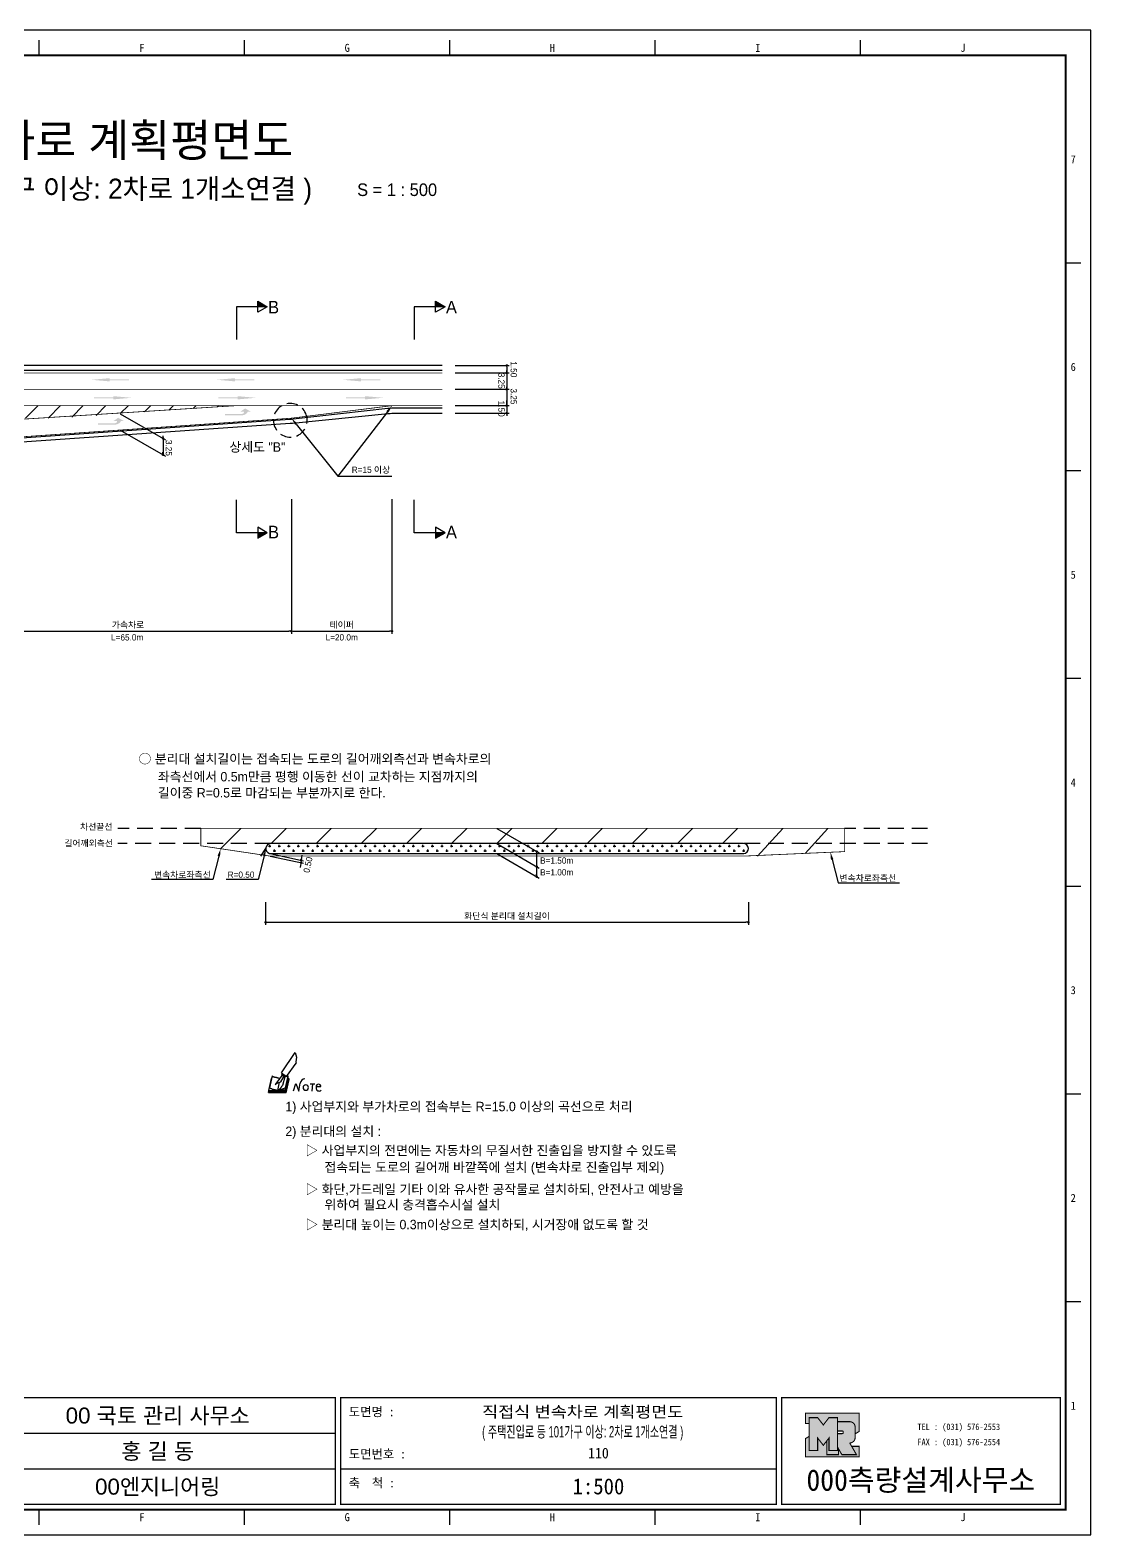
# Model space of a CAD drawing. Header units: millimetres. Extents: x 473 to 897, y 8 to 307.
# Drawn here: x 685.6 to 896.6, y 7.6 to 306.9 of the extents above; entities that cross this region are included whole.
import ezdxf
from ezdxf.enums import TextEntityAlignment as Align

# ---------------------------------------------------------------- set-up
doc = ezdxf.new("R2010")
doc.units = ezdxf.units.MM
doc.linetypes.add('HIDDEN', pattern=[9.525, 6.35, -3.175])
for name, color, linetype in [('CC-GSTR-0004', 4, 'Continuous'), ('CM-LANE-0030', 30, 'Continuous'), ('CZ-DIMT-0002', 7, 'Continuous'), ('CZ-LIN1-0007', 7, 'Continuous'), ('CZ-LIN2-0003', 3, 'Continuous'), ('CZ-LINE-0001', 7, 'Continuous'), ('CZ-TEXT-BOX0', 7, 'Continuous'), ('TITLE', 7, 'Continuous')]:
    doc.layers.add(name, color=color, linetype=linetype)
doc.styles.add('견고딕', font='arial.ttf')
doc.styles.add('돋움', font='')
doc.styles.add('돋음체', font='')
doc.styles.get('돋움').set_extended_font_data('Dotum')
doc.styles.get('돋음체').set_extended_font_data('DotumChe')

# ---------------------------------------------------------------- blocks, each defined once
blk = doc.blocks.new('note')
for p, q in [((0.85, 3.5), (3.53, 7.57)), ((3.53, 7.57), (3.8, 6.64)), ((3.8, 6.64), (3.69, 5.72)), ((1, 3.1), (0.75, 2.77)), ((0.85, 3.5), (1.8, 2.79)), ((1, 3.4), (0.85, 3.21)), ((0.85, 3.21), (1.52, 2.71)), ((1.8, 2.79), (3.74, 5.46)), ((3.69, 5.72), (3.74, 5.46)), ((-1.24, 2.36), (-1.77, 0)), ((-1.77, 0), (1.77, 0)), ((-1.77, 0), (-1.77, -0.3)), ((-1.53, 0.52), (-1.55, 0.54)), ((-1.01, 2.9), (-1.53, 0.52)), ((-1.48, 0.48), (-1.53, 0.52)), ((-1.43, 0.44), (-1.48, 0.48)), ((-1.38, 0.41), (-1.43, 0.44)), ((-1.33, 0.4), (-1.38, 0.41)), ((-1.27, 0.37), (-1.33, 0.4)), ((-1.22, 0.35), (-1.27, 0.37)), ((-1.13, 2.36), (-1.24, 2.36)), ((-1.17, 0.33), (-1.22, 0.35)), ((-1.12, 0.32), (-1.17, 0.33)), ((-1.02, 0.25), (-1.12, 0.32)), ((-0.97, 0.22), (-1.02, 0.25)), ((-1, 2.9), (-1.01, 2.9)), ((-0.98, 2.85), (-1, 2.9)), ((-0.95, 2.8), (-0.98, 2.85)), ((-0.93, 0.21), (-0.97, 0.22)), ((-0.9, 2.75), (-0.95, 2.8)), ((-0.88, 0.19), (-0.93, 0.21)), ((-0.85, 2.72), (-0.9, 2.75)), ((-0.8, 0.18), (-0.88, 0.19)), ((-0.79, 2.69), (-0.85, 2.72)), ((-0.75, 0.17), (-0.8, 0.18)), ((-0.74, 2.68), (-0.79, 2.69)), ((-0.7, 0.16), (-0.75, 0.17)), ((-0.69, 2.65), (-0.74, 2.68)), ((-0.64, 0.15), (-0.7, 0.16)), ((-0.64, 2.65), (-0.69, 2.65)), ((-0.59, 2.63), (-0.64, 2.65)), ((-0.58, 0.14), (-0.64, 0.15)), ((-0.54, 2.62), (-0.59, 2.63)), ((-0.53, 0.13), (-0.58, 0.14)), ((-0.48, 2.61), (-0.54, 2.62)), ((-0.48, 0.12), (-0.53, 0.13)), ((-0.43, 2.61), (-0.48, 2.61)), ((-0.43, 0.11), (-0.48, 0.12)), ((0.75, 2.77), (-0.46, 1.16)), ((0.37, 2.24), (-0.46, 1.16)), ((-0.46, 1.16), (-0.08, 1.47)), ((-0.38, 2.59), (-0.43, 2.61)), ((-0.38, 0.08), (-0.43, 0.11)), ((-0.33, 2.59), (-0.38, 2.59)), ((-0.29, 0.06), (-0.38, 0.08)), ((-0.27, 2.58), (-0.33, 2.59)), ((-0.23, 0.05), (-0.29, 0.06)), ((-0.22, 2.57), (-0.27, 2.58)), ((-0.16, 0.04), (-0.23, 0.05)), ((-0.17, 2.56), (-0.22, 2.57)), ((-0.12, 2.55), (-0.17, 2.56)), ((-0.11, 0.03), (-0.16, 0.04)), ((-0.07, 2.53), (-0.12, 2.55)), ((-0.04, 0.02), (-0.11, 0.03)), ((-0.08, 1.47), (0.72, 1.75)), ((-0.01, 2.51), (-0.07, 2.53)), ((-0.05, -0.3), (-0.05, 0)), ((0, 0), (-0.04, 0.02)), ((0.04, 2.5), (-0.01, 2.51)), ((0.37, 1.63), (0, 0)), ((0, 0), (1.6, 0.53)), ((0, 0), (1.65, 0.18)), ((0, 0.01), (0.06, 0.04)), ((0, -0.3), (0, 0)), ((0.09, 2.48), (0.04, 2.5)), ((0.05, -0.3), (0.05, 0)), ((0.06, 0.04), (0.11, 0.07)), ((0.14, 2.48), (0.09, 2.48)), ((0.11, 0.07), (0.16, 0.09)), ((0.2, 2.47), (0.14, 2.48)), ((0.16, 0.09), (0.21, 0.12)), ((0.26, 2.43), (0.18, 2.46)), ((0.21, 0.12), (0.27, 0.14)), ((0.34, 2.4), (0.26, 2.43)), ((0.27, 0.14), (0.36, 0.19)), ((0.45, 2.37), (0.34, 2.4)), ((0.36, 0.19), (0.41, 0.22)), ((0.41, 0.22), (0.46, 0.27)), ((0.46, 0.27), (0.51, 0.3)), ((0.51, 0.3), (0.56, 0.34)), ((0.56, 0.34), (0.6, 0.4)), ((0.6, 0.4), (0.64, 0.45)), ((0.64, 0.45), (0.67, 0.51)), ((0.67, 0.51), (0.74, 0.58)), ((0.72, 1.75), (1.16, 2.53)), ((0.74, 0.58), (0.79, 0.63)), ((0.79, 0.63), (0.83, 0.68)), ((0.83, 0.68), (0.86, 0.73)), ((0.86, 0.73), (0.89, 0.79)), ((0.89, 0.84), (0.92, 0.89)), ((0.89, 0.79), (0.89, 0.84)), ((0.92, 0.89), (0.96, 0.95)), ((0.96, 0.95), (1.01, 0.97)), ((1.47, 2.74), (1.01, 0.97)), ((1.16, 2.53), (1.37, 2.82)), ((2.13, 2.84), (1.44, 2.63)), ((1.52, 2.71), (1.66, 2.9)), ((1.6, 0.53), (2.13, 2.84)), ((1.65, 0.18), (2.19, 2.48)), ((1.77, 0), (2.3, 2.36)), ((1.77, -0.3), (2.3, 2.07)), ((1.77, -0.38), (2.3, 1.99)), ((1.77, -0.44), (2.3, 1.93)), ((1.77, 0), (1.77, -0.3)), ((2.19, 2.48), (2.04, 2.47)), ((2.3, 2.36), (2.16, 2.36)), ((2.3, 2.36), (2.3, 2.07)), ((3.21, -0.08), (3.68, 1.4)), ((3.68, 1.4), (4.26, -0.14)), ((4.26, -0.14), (4.56, 1.44)), ((6.55, 1.34), (7.46, 1.34)), ((7.01, 1.34), (6.87, -0.11)), ((7.71, 0.77), (7.71, 0.55)), ((7.71, 0.77), (8.67, 0.77)), ((-1.77, -0.3), (1.77, -0.3)), ((-1.77, -0.43), (-1.77, -0.3)), ((-1.77, -0.37), (1.77, -0.37)), ((-1.77, -0.43), (1.77, -0.43))]:
    blk.add_line(p, q)
for centre, major_axis, start_param, end_param in [((0.4, 2.31), (0.0702, 0.0702), 3.283946, 6.425539), ((5.68, 1.23), (-0.806, 0.806), -0.591174, 0.597824), ((5.66, 0.58), (-0.378, 0.378), 3.926991, 10.210176), ((8.3, 0.49), (0.422, 0.422), 2.265602, 4.634911), ((8.19, 0.77), (-0.342, 0.342), 3.926991, 7.068583)]:
    blk.add_ellipse(centre, major_axis=major_axis, ratio=1, start_param=start_param, end_param=end_param)
blk = doc.blocks.new('_Dot')
at = {"color": 0, "linetype": 'ByBlock', "lineweight": -2}
blk.add_line((-0.5, 0), (-1, 0), dxfattribs=at)
at = {"color": 0, "linetype": 'ByBlock', "const_width": 0.5}
blk.add_lwpolyline([(-0.25, 0, 1), (0.25, 0, 1)], format="xyb", close=True, dxfattribs=at)

msp = doc.modelspace()

# ---------------------------------------------------------------- hatches: boundary and pattern name
at = {"layer": 'CM-LANE-0030'}
h = msp.add_hatch(dxfattribs=at)
h.set_pattern_fill('ANSI31', color=30, style=0)
h.set_pattern_definition([(45, (469.8626, 1.407), (-2.245064, 2.245064), [])])
h.paths.add_polyline_path([(690.56, 229.73), (726.67, 232.23), (617.86, 232.23), (633.21, 229.93, -0.015132), (634.3, 229.73), (636.24, 229.73, 0.001024), (636.16, 229.75, -0.857281), (636.32, 230.73), (683.3, 230.73, -0.966023), (683.33, 229.73), (683.32, 229.73)])
at = {"layer": 'CZ-LIN1-0007'}
for points in [[(701.47, 237.69), (701.47, 237.48), (705.29, 237.48), (705.29, 237.26), (701.47, 237.26), (701.47, 237.05), (697.82, 237.37)], [(726.39, 237.69), (726.39, 237.48), (730.22, 237.48), (730.22, 237.26), (726.39, 237.26), (726.39, 237.05), (722.74, 237.37)], [(751.46, 237.69), (751.46, 237.48), (755.29, 237.48), (755.29, 237.26), (751.46, 237.26), (751.46, 237.05), (747.81, 237.37)], [(702.18, 234.11), (702.18, 233.9), (698.35, 233.9), (698.35, 233.69), (702.18, 233.69), (702.18, 233.47), (705.83, 233.79)], [(726.92, 234.11), (726.92, 233.9), (723.1, 233.9), (723.1, 233.69), (726.92, 233.69), (726.92, 233.47), (730.57, 233.79)], [(752.27, 234.11), (752.27, 233.9), (748.45, 233.9), (748.45, 233.69), (752.27, 233.69), (752.27, 233.47), (755.92, 233.79)], [(727.91, 230.32, 0.267976), (728.94, 231.01), (729.57, 231.01), (728.4, 231.67), (727.45, 231.02), (728.15, 231.01, -0.504994), (727.84, 230.59), (724.37, 230.58), (724.38, 230.3)], [(702.66, 228.46, 0.267976), (703.69, 229.15), (704.32, 229.15), (703.15, 229.81), (702.21, 229.16), (702.9, 229.15, -0.504994), (702.59, 228.74), (699.13, 228.72), (699.13, 228.44)]]:
    msp.add_hatch(color=256, dxfattribs=at).paths.add_polyline_path(points)
at = {"layer": 'CZ-LIN2-0003'}
h = msp.add_hatch(dxfattribs=at)
h.set_pattern_fill('CROSS', color=256, scale=0.15, style=0)
h.set_pattern_definition([(0, (400.6267, -313.5342), (0.9525, 0.9525), [0.47625, -1.42875]), (90, (400.8648, -313.7723), (-0.9525, 0.9525), [0.47625, -1.42875])])
h.paths.add_polyline_path([(733.53, 145.11, 0.857281), (733.23, 143.16, -0.001024), (733.38, 143.11), (827.5, 143.11, 1), (827.5, 145.11)])
at = {"layer": 'CZ-LINE-0001'}
for points in [[(730.91, 253), (730.91, 251.9), (732.81, 251.9)], [(766.29, 253), (766.29, 251.9), (768.19, 251.9)], [(732.81, 206.95), (730.91, 206.95), (730.91, 205.85)], [(768.19, 206.95), (766.29, 206.95), (766.29, 205.85)]]:
    msp.add_hatch(color=256, dxfattribs=at).paths.add_polyline_path(points)
at = {"layer": 'TITLE', "ltscale": 150}
h = msp.add_hatch(color=8, dxfattribs=at)
edge = h.paths.add_edge_path()
edge.add_line((850.55, 31.8), (839.88, 31.8))
edge.add_line((839.88, 31.8), (839.88, 29.72))
edge.add_line((839.88, 29.72), (840.59, 29.72))
edge.add_line((840.59, 29.72), (840.59, 30.89))
edge.add_line((840.59, 30.89), (842.28, 30.89))
edge.add_line((842.28, 30.89), (843.41, 29.44))
edge.add_line((843.41, 29.44), (844.53, 30.89))
edge.add_line((844.53, 30.89), (846.23, 30.89))
edge.add_line((846.23, 30.89), (846.23, 30.09))
edge.add_line((846.23, 30.09), (848.66, 30.09))
edge.add_arc((848.66, 29.02), 1.07, 0, 90, ccw=False)
edge.add_line((849.73, 29.02), (849.73, 27.66))
edge.add_line((849.73, 27.66), (850.55, 28.16))
edge.add_line((850.55, 28.16), (850.55, 31.8))
h.paths.add_polyline_path([(844.09, 26.27), (843.41, 25.39), (842.28, 26.84), (842.28, 24.33), (840.59, 24.33), (840.59, 27.18), (839.88, 26.74), (839.88, 23.11), (850.55, 23.11), (850.55, 25.19), (849.05, 25.19), (850, 23.53), (847.1, 23.53), (846.4, 24.74), (846.4, 23.53), (844.09, 23.53)])
msp.add_hatch(color=5, dxfattribs=at).paths.add_polyline_path([(846.23, 30.89), (844.53, 30.89), (843.41, 29.44), (842.28, 30.89), (840.59, 30.89), (840.59, 24.33), (842.28, 24.33), (842.28, 26.84), (843.41, 25.39), (844.53, 26.84), (844.53, 24.33), (846.23, 24.33)])
h = msp.add_hatch(color=161, dxfattribs=at)
edge = h.paths.add_edge_path()
edge.add_arc((848.66, 29.02), 1.07, 360, 450)
edge.add_line((848.66, 30.09), (846.23, 30.09))
edge.add_line((846.23, 30.09), (846.23, 28.24))
edge.add_line((846.23, 28.24), (847.22, 28.24))
edge.add_arc((847.22, 28.13), 0.113, 0, 90, ccw=False)
edge.add_line((847.33, 28.13), (847.33, 27.82))
edge.add_arc((847.22, 27.82), 0.113, 270, 360, ccw=False)
edge.add_line((847.22, 27.7), (846.23, 27.7))
edge.add_line((846.23, 27.7), (846.23, 24.33))
edge.add_line((846.23, 24.33), (844.53, 24.33))
edge.add_line((844.53, 24.33), (844.53, 26.84))
edge.add_line((844.53, 26.84), (844.09, 26.27))
edge.add_line((844.09, 26.27), (844.09, 23.53))
edge.add_line((844.09, 23.53), (846.4, 23.53))
edge.add_line((846.4, 23.53), (846.4, 24.74))
edge.add_line((846.4, 24.74), (847.1, 23.53))
edge.add_line((847.1, 23.53), (850, 23.53))
edge.add_line((850, 23.53), (848.66, 25.85))
edge.add_arc((848.66, 26.92), 1.07, 270, 360)
edge.add_line((849.73, 26.92), (849.73, 29.02))

# ---------------------------------------------------------------- linework, layer by layer
at = {"color": 0, "linetype": 'ByBlock', "lineweight": -2}
for p, q in [((780.44, 239.98), (780.44, 239.73)), ((780.44, 238.98), (780.44, 239.23)), ((780.44, 238.48), (780.44, 238.23)), ((780.44, 235.73), (780.44, 235.98)), ((780.44, 235.23), (780.44, 234.98)), ((780.44, 232.48), (780.44, 232.73)), ((780.44, 232.48), (780.44, 232.73)), ((780.44, 230.48), (780.44, 230.23)), ((780.44, 230.48), (780.44, 230.23)), ((712.07, 225.98), (712.07, 226.23)), ((712.07, 225.48), (712.07, 225.23)), ((712.06, 222.72), (712.06, 222.97)), ((739.5, 141.06), (739.44, 140.81)), ((739.6, 142.04), (739.65, 142.29)), ((786.39, 143.28), (786.39, 143.03)), ((786.39, 140.28), (786.39, 140.03)), ((786.39, 138.78), (786.39, 139.03))]:
    msp.add_line(p, q, dxfattribs=at)
at = {"color": 0, "linetype": 'ByBlock', "const_width": 0.25}
for points in [[(780.44, 240.1, 1), (780.44, 240.35, 1)], [(780.44, 238.6, 1), (780.44, 238.85, 1)], [(780.44, 238.85, 1), (780.44, 238.6, 1)], [(780.44, 235.35, 1), (780.44, 235.6, 1)], [(780.44, 235.6, 1), (780.44, 235.35, 1)], [(780.44, 232.35, 1), (780.44, 232.1, 1)], [(780.44, 232.35, 1), (780.44, 232.1, 1)], [(780.44, 230.6, 1), (780.44, 230.85, 1)], [(780.44, 230.6, 1), (780.44, 230.85, 1)], [(712.07, 225.6, 1), (712.07, 225.85, 1)], [(712.07, 225.85, 1), (712.07, 225.6, 1)], [(712.06, 222.6, 1), (712.06, 222.35, 1)], [(786.39, 143.4, 1), (786.39, 143.65, 1)], [(739.57, 141.92, 1), (739.52, 141.68, 1)], [(739.52, 141.18, 1), (739.57, 141.42, 1)], [(786.39, 140.4, 1), (786.39, 140.65, 1)], [(786.39, 138.65, 1), (786.39, 138.4, 1)]]:
    msp.add_lwpolyline(points, format="xyb", close=True, dxfattribs=at)
at = {"layer": 'CC-GSTR-0004'}
for points in [[(767.61, 240.23), (592.61, 240.23)], [(767.61, 239.23), (592.61, 239.23)]]:
    msp.add_lwpolyline(points, dxfattribs=at)
for points in [[(767.61, 231.73), (758.45, 231.73, 0.028022), (756.78, 231.64), (756.78, 231.64), (737.93, 229.52), (737.93, 229.52, -0.010735), (737.29, 229.46), (737.29, 229.46), (683, 225.7, 0.201252), (672.8, 220.57)], [(673.37, 220.08, -0.201252), (683.05, 224.95), (737.38, 228.71, 0.007667), (737.84, 228.75), (756.87, 230.65, -0.024952), (758.36, 230.73), (767.61, 230.73)]]:
    msp.add_lwpolyline(points, format="xyb", dxfattribs=at)
at = {"layer": 'CM-LANE-0030', "color": 30}
for p, q in [((723.53, 144.07), (727.57, 148.11)), ((733.55, 145.11), (736.55, 148.11)), ((742.53, 145.11), (745.53, 148.11)), ((751.51, 145.11), (754.51, 148.11)), ((760.49, 145.11), (763.49, 148.11)), ((769.47, 145.11), (772.47, 148.11)), ((778.45, 145.11), (781.45, 148.11)), ((787.43, 145.11), (790.43, 148.11)), ((796.41, 145.11), (799.41, 148.11)), ((805.39, 145.11), (808.39, 148.11)), ((814.37, 145.11), (817.37, 148.11)), ((823.35, 145.11), (826.35, 148.11)), ((830.33, 142.61), (835.33, 148.11)), ((839.81, 143.15), (844.31, 148.11)), ((731.55, 142.61), (732.53, 144.1))]:
    msp.add_line(p, q, dxfattribs=at)
at = {"layer": 'CM-LANE-0030', "color": 30, "const_width": 0.15}
msp.add_lwpolyline([(767.61, 235.48), (592.61, 235.48)], dxfattribs=at)
for points in [[(683.32, 229.48), (636.24, 229.48, -0.06063), (636.24, 229.48), (617.86, 232.23), (726.67, 232.23)], [(847.63, 148.11), (847.63, 143.5), (827.53, 142.61), (733.38, 142.61, -0.142447), (733.38, 142.61), (719.6, 144.66), (719.6, 148.11)]]:
    msp.add_lwpolyline(points, format="xyb", close=True, dxfattribs=at)
at = {"layer": 'CZ-LIN1-0007', "const_width": 0.15}
msp.add_lwpolyline([(767.61, 238.73), (592.61, 238.73)], dxfattribs=at)
msp.add_lwpolyline([(767.61, 232.23), (758.55, 232.23), (758.55, 232.23, 0.031099), (756.69, 232.11), (738.02, 229.78), (738.02, 229.78, -0.01381), (737.2, 229.7), (737.2, 229.7), (682.98, 225.95, 0.201252), (672.61, 220.73)], format="xyb", dxfattribs=at)
at = {"layer": 'CZ-LIN1-0007', "linetype": 'HIDDEN', "const_width": 0.15}
msp.add_lwpolyline([(758.55, 232.23), (726.67, 232.23)], dxfattribs=at)
at = {"layer": 'CZ-LIN2-0003'}
msp.add_lwpolyline([(827.5, 145.11), (733.53, 145.11, 0.857281), (733.23, 143.16, -0.001024), (733.38, 143.11), (827.53, 143.11), (827.57, 143.11, 0.966023)], format="xyb", close=True, dxfattribs=at)
at = {"layer": 'CZ-LINE-0001'}
for p, q in [((732.81, 251.9), (726.67, 251.9)), ((726.67, 251.9), (726.67, 245.36)), ((730.91, 250.8), (730.91, 253)), ((730.91, 253), (732.81, 251.9)), ((732.81, 251.9), (730.91, 250.8)), ((768.19, 251.9), (762.05, 251.9)), ((762.05, 251.9), (762.05, 245.36)), ((766.29, 250.8), (766.29, 253)), ((766.29, 253), (768.19, 251.9)), ((768.19, 251.9), (766.29, 250.8)), ((770.21, 240.23), (780.94, 240.23)), ((780.44, 239.73), (780.44, 230.73)), ((770.21, 238.73), (780.94, 238.73)), ((770.21, 238.73), (780.94, 238.73)), ((770.21, 235.48), (780.94, 235.48)), ((770.21, 235.48), (780.94, 235.48)), ((703.58, 230.63), (712.57, 225.44)), ((770.21, 232.23), (780.94, 232.23)), ((770.21, 232.23), (780.94, 232.23)), ((770.21, 230.73), (780.94, 230.73)), ((770.21, 230.73), (780.94, 230.73)), ((780.44, 232.73), (780.44, 233.23)), ((703.57, 227.38), (712.56, 222.19)), ((712.07, 225.23), (712.07, 222.22)), ((746.83, 218.21), (757.61, 218.21)), ((726.67, 206.95), (726.67, 213.49)), ((737.61, 213.63), (737.61, 186.86)), ((737.61, 213.63), (737.61, 186.86)), ((757.61, 213.63), (757.61, 186.86)), ((762.05, 206.95), (762.05, 213.49)), ((732.81, 206.95), (726.67, 206.95)), ((732.81, 206.95), (730.91, 208.05)), ((730.91, 208.05), (730.91, 205.85)), ((730.91, 205.85), (732.81, 206.95)), ((768.19, 206.95), (762.05, 206.95)), ((768.19, 206.95), (766.29, 208.05)), ((766.29, 208.05), (766.29, 205.85)), ((766.29, 205.85), (768.19, 206.95)), ((673.11, 187.36), (737.11, 187.36)), ((738.11, 187.36), (757.11, 187.36)), ((778.45, 148.11), (786.89, 143.24)), ((778.45, 145.11), (786.89, 140.24)), ((733.38, 143.11), (740.04, 141.7)), ((733.38, 142.61), (740.04, 141.2)), ((739.44, 140.81), (739.34, 140.32)), ((739.65, 142.29), (739.76, 142.78)), ((778.45, 143.11), (786.89, 138.24)), ((786.39, 143.53), (786.39, 138.53)), ((732.48, 133.47), (732.48, 128.94)), ((828.5, 133.47), (828.5, 128.94)), ((732.98, 129.44), (828, 129.44))]:
    msp.add_line(p, q, dxfattribs=at)
at = {"layer": 'CZ-LINE-0001', "linetype": 'HIDDEN', "ltscale": 0.35}
msp.add_line((740.72, 229.7), (740.72, 229.7), dxfattribs=at)
at = {"layer": 'CZ-LINE-0001', "linetype": 'HIDDEN', "ltscale": 0.5}
for p, q in [((719.6, 148.11), (703.07, 148.11)), ((864.16, 148.11), (847.63, 148.11)), ((733.53, 145.11), (703.07, 145.11)), ((864.16, 145.11), (827.5, 145.11))]:
    msp.add_line(p, q, dxfattribs=at)
at = {"layer": 'CZ-LINE-0001'}
for points in [[(756.7, 230.99), (746.83, 218.21)], [(738.55, 228.56), (746.83, 218.21)], [(723.16, 142.62), (721.99, 137.95), (709.76, 137.95)], [(732.17, 142.64), (730.99, 137.98), (724.65, 137.98)]]:
    msp.add_lwpolyline(points, dxfattribs=at)
at = {"layer": 'CZ-LINE-0001', "extrusion": (0, 0, -1)}
msp.add_lwpolyline([(-845.16, 141.95), (-846.34, 137.29), (-858.57, 137.29)], dxfattribs=at)
at = {"layer": 'CZ-LINE-0001', "linetype": 'HIDDEN', "ltscale": 0.35}
msp.add_arc((737.39, 229.31), 3.35, 6.7667, 6.749, dxfattribs=at)
at = {"layer": 'CZ-LINE-0001'}
for points in [[(756.5, 231.14), (757.62, 232.18), (756.9, 230.84)], [(738.35, 228.41), (737.61, 229.74), (738.74, 228.72)], [(722.92, 142.68), (723.53, 144.07), (723.41, 142.56)], [(731.92, 142.7), (732.53, 144.1), (732.41, 142.58)]]:
    msp.add_solid(points, dxfattribs=at)
at = {"layer": 'CZ-LINE-0001', "extrusion": (0, 0, -1)}
msp.add_solid([(-845.41, 142.01), (-844.8, 143.41), (-844.92, 141.89)], dxfattribs=at)
at = {"layer": 'TITLE', "color": 7, "linetype": 'Continuous'}
for p, q in [((687.47, 301.9), (687.47, 304.92)), ((728.3, 301.9), (728.3, 304.92)), ((769.12, 301.9), (769.12, 304.92)), ((809.94, 301.9), (809.94, 304.92)), ((850.77, 301.9), (850.77, 304.92)), ((894.62, 260.57), (891.59, 260.57)), ((894.62, 219.24), (891.59, 219.24)), ((894.62, 177.91), (891.59, 177.91)), ((894.62, 136.58), (891.59, 136.58)), ((894.62, 95.26), (891.59, 95.26)), ((894.62, 53.93), (891.59, 53.93)), ((687.47, 9.58), (687.47, 12.6)), ((728.3, 9.58), (728.3, 12.6)), ((769.12, 9.58), (769.12, 12.6)), ((809.94, 9.58), (809.94, 12.6)), ((850.77, 9.58), (850.77, 12.6))]:
    msp.add_line(p, q, dxfattribs=at)
at = {"layer": 'TITLE', "ltscale": 150}
for p, q in [((659.75, 27.81), (746.36, 27.81)), ((659.75, 20.73), (746.36, 20.73)), ((747.42, 20.73), (834.03, 20.73))]:
    msp.add_line(p, q, dxfattribs=at)
at = {"layer": 'TITLE'}
msp.add_line((891.71, 12.6), (482.84, 12.6), dxfattribs=at)
msp.add_lwpolyline([(473.27, 7.56), (896.63, 7.56), (896.63, 306.94), (473.27, 306.94)], close=True, dxfattribs=at)
at = {"layer": 'TITLE', "linetype": 'Continuous', "const_width": 0.403}
msp.add_lwpolyline([(483.35, 12.6), (483.35, 301.9), (891.59, 301.9), (891.59, 12.6)], close=True, dxfattribs=at)
at = {"layer": 'TITLE', "ltscale": 150}
for points, const_width in [([(746.36, 13.66), (659.75, 13.66), (659.75, 34.88), (746.36, 34.88)], 0.265), ([(747.42, 34.88), (834.03, 34.88), (834.03, 13.66), (747.42, 13.66)], 0.265), ([(890.53, 34.88), (890.53, 13.66), (835.09, 13.66), (835.09, 34.88), (890.53, 34.88)], 0.265), ([(846.23, 30.89), (844.53, 30.89), (843.41, 29.44), (842.28, 30.89), (840.59, 30.89), (840.59, 24.33), (842.28, 24.33), (842.28, 26.84), (843.41, 25.39), (844.53, 26.84), (844.53, 24.33), (846.23, 24.33)], 0.212), ([(844.09, 26.27), (843.41, 25.39), (842.28, 26.84), (842.28, 24.33), (840.59, 24.33), (840.59, 27.18), (839.88, 26.74), (839.88, 23.11), (850.55, 23.11), (850.55, 25.19), (849.05, 25.19), (850, 23.53), (847.1, 23.53), (846.4, 24.74), (846.4, 23.53), (844.09, 23.53)], 0.212)]:
    msp.add_lwpolyline(points, close=True, dxfattribs=dict(at, const_width=const_width))
at = {"layer": 'TITLE', "ltscale": 150, "const_width": 0.212}
for points in [[(850.55, 31.8), (839.88, 31.8), (839.88, 29.72), (840.59, 29.72), (840.59, 30.89), (842.28, 30.89), (843.41, 29.44), (844.53, 30.89), (846.23, 30.89), (846.23, 30.09), (848.66, 30.09, -0.414214), (849.73, 29.02), (849.73, 27.66), (850.55, 28.16)], [(849.73, 29.02, 0.414214), (848.66, 30.09), (846.23, 30.09), (846.23, 28.24), (847.22, 28.24, -0.414214), (847.33, 28.13), (847.33, 27.82, -0.414214), (847.22, 27.7), (846.23, 27.7), (846.23, 24.33), (844.53, 24.33), (844.53, 26.84), (844.09, 26.27), (844.09, 23.53), (846.4, 23.53), (846.4, 24.74), (847.1, 23.53), (850, 23.53), (848.66, 25.85, 0.414214), (849.73, 26.92)]]:
    msp.add_lwpolyline(points, format="xyb", close=True, dxfattribs=at)

# ---------------------------------------------------------------- block references
at = {"layer": 'CZ-LINE-0001', "xscale": 0.5, "yscale": 0.5, "zscale": 0.5}
for p in [(737.61, 187.36), (757.61, 187.36), (828.5, 129.44)]:
    msp.add_blockref('_Dot', p, dxfattribs=at)
at = {"layer": 'CZ-LINE-0001', "xscale": 0.5, "yscale": 0.5, "zscale": 0.5, "rotation": 180}
for p in [(737.61, 187.36), (732.48, 129.44)]:
    msp.add_blockref('_Dot', p, dxfattribs=at)
at = {"layer": 'CZ-TEXT-BOX0'}
msp.add_blockref('note', (734.81, 95.98), dxfattribs=at)

# ---------------------------------------------------------------- texts
at = {"layer": 'CZ-DIMT-0002', "style": '돋움'}
for s, height, p in [('B', 2.5, (734.06, 251.82)), ('A', 2.5, (769.44, 251.82)), ('상세도 "B"', 1.875, (730.85, 224)), ('R=15 이상', 1.25, (753.43, 219.47)), ('B', 2.5, (734.06, 207.08)), ('A', 2.5, (769.44, 207.08)), ('L=65.0m', 1.25, (704.94, 186.13)), ('L=20.0m', 1.25, (747.61, 186.13)), ('차선끝선', 1.25, (698.8, 148.45))]:
    msp.add_text(s, height=height, dxfattribs=at).set_placement(p, align=Align.MIDDLE_CENTER)
for s, p in [('1.50', (781.2, 241.04)), ('3.25', (778.76, 238.77)), ('3.25', (781.2, 235.65)), ('1.50', (778.76, 233.21))]:
    msp.add_text(s, height=1.25, rotation=270, dxfattribs=at).set_placement(p)
for s, p in [('○ 분리대 설치길이는 접속되는 도로의 길어깨외측선과 변속차로의', (707.2, 161.97)), ('좌측선에서 0.5m만큼 평행 이동한 선이 교차하는 지점까지의', (711.05, 158.41)), ('길이중 R=0.5로 마감되는 부분까지로 한다.', (711.05, 155.21)), ('1) 사업부지와 부가차로의 접속부는 R=15.0 이상의 곡선으로 처리', (736.41, 92.79)), ('2) 분리대의 설치 :', (736.41, 87.85)), ('▷ 사업부지의 전면에는 자동차의 무질서한 진출입을 방지할 수 있도록', (740.39, 84.05)), ('접속되는 도로의 길어깨 바깥쪽에 설치 (변속차로 진출입부 제외)', (744.18, 80.72)), ('▷ 화단,가드레일 기타 이와 유사한 공작물로 설치하되, 안전사고 예방을', (740.39, 76.32)), ('위하여 필요시 충격흡수시설 설치', (744.18, 73.25)), ('▷ 분리대 높이는 0.3m이상으로 설치하되, 시거장애 없도록 할 것', (740.39, 69.31))]:
    msp.add_text(s, height=1.875, dxfattribs=at).set_placement(p, align=Align.MIDDLE_LEFT)
for s, p in [('길어깨외측선', (692.45, 144.54)), ('B=1.50m', (787.08, 141.1)), ('변속차로좌측선', (710.29, 138.27)), ('R=0.50', (724.93, 138.29)), ('B=1.00m', (787.08, 138.76)), ('변속차로좌측선', (846.62, 137.6))]:
    msp.add_text(s, height=1.25, dxfattribs=at).set_placement(p)
at = {"layer": 'CZ-DIMT-0002', "char_height": 1.25, "attachment_point": 5, "style": '돋움'}
for s, insert, rotation in [('3.25', (713.23, 223.82), 270), ('\\A1;0.50', (740.9, 140.87), 78.0015)]:
    msp.add_mtext(s, dxfattribs=dict(at, insert=insert, rotation=rotation))
at = {"layer": 'CZ-LINE-0001', "char_height": 1.25, "attachment_point": 5, "style": '돋움'}
for s, insert in [('\\A1;가속차로', (705.11, 188.55)), ('\\A1;테이퍼', (747.61, 188.55)), ('\\A1;화단식 분리대 설치길이', (780.49, 130.63))]:
    msp.add_mtext(s, dxfattribs=dict(at, insert=insert))
at = {"layer": 'TITLE', "color": 3, "linetype": 'Continuous', "style": '돋음체'}
for s, p in [('F', (707.88, 303.41)), ('G', (748.71, 303.41)), ('H', (789.53, 303.41)), ('I', (830.36, 303.41)), ('J', (871.18, 303.41)), ('7', (893.11, 281.24)), ('6', (893.11, 239.91)), ('5', (893.11, 198.58)), ('4', (893.11, 157.25)), ('3', (893.11, 115.93)), ('2', (893.11, 74.6)), ('1', (893.11, 33.27)), ('F', (707.88, 11.09)), ('G', (748.71, 11.09)), ('H', (789.53, 11.09)), ('I', (830.36, 11.09)), ('J', (871.18, 11.09))]:
    msp.add_text(s, height=1.59, dxfattribs=at).set_placement(p, align=Align.MIDDLE)
at = {"layer": 'TITLE', "style": '돋움'}
for s, height, p in [('직접식 변속차로 계획평면도', 6.5, (686.68, 285.02)), ('( 주택진입로 등 101가구 이상: 2차로 1개소연결 )', 4, (686.73, 275.39))]:
    msp.add_text(s, height=height, dxfattribs=at).set_placement(p, align=Align.MIDDLE_CENTER)
msp.add_text('S = 1 : 500', height=2.5, dxfattribs=at).set_placement((750.68, 275.18), align=Align.MIDDLE_LEFT)
at = {"layer": 'TITLE', "color": 7, "linetype": 'Continuous', "style": '견고딕'}
for s, height, p in [('00 국토 관리 사무소', 3.1832, (711.01, 31.34)), ('홍 길 동', 3.183, (711.01, 24.27)), ('00엔지니어링', 3.183, (711.01, 17.2))]:
    msp.add_text(s, height=height, dxfattribs=at).set_placement(p, align=Align.MIDDLE)
at = {"layer": 'TITLE', "style": '돋음체'}
for s, p in [('도면명 :', (749.01, 31.17)), ('도면번호 :', (749.01, 22.77)), ('축  척 :', (749.01, 17.02))]:
    msp.add_text(s, height=1.804, dxfattribs=at).set_placement(p)
at = {"layer": 'TITLE', "style": '돋움'}
for s, width, p, p2 in [('직접식 변속차로 계획평면도', 1.010039, (775.55, 30.91), (815.55, 30.91)), ('( 주택진입로 등 101가구 이상: 2차로 1개소연결 )', 0.572675, (775.55, 26.96), (815.55, 26.96))]:
    msp.add_text(s, height=2.25, dxfattribs=dict(at, width=width)).set_placement(p, p2, align=Align.FIT)
at = {"layer": 'TITLE', "color": 180, "style": '돋음체'}
for s, p in [('TEL : (031) 576-2553', (862.12, 28.44)), ('FAX : (031) 576-2554', (862.12, 25.41))]:
    msp.add_text(s, height=1.2733, dxfattribs=at).set_placement(p)
at = {"layer": 'TITLE', "linetype": 'Continuous', "style": '돋음체'}
for s, height, p in [('110', 2.122, (798.68, 23.83)), ('1:500', 3.183, (798.68, 17.2))]:
    msp.add_text(s, height=height, dxfattribs=at).set_placement(p, align=Align.MIDDLE)
at = {"layer": 'TITLE', "color": 180, "style": '돋음체'}
msp.add_text('000측량설계사무소', height=4.244, dxfattribs=at).set_placement((862.81, 16.35), align=Align.CENTER)

doc.saveas('drawing.dxf')
